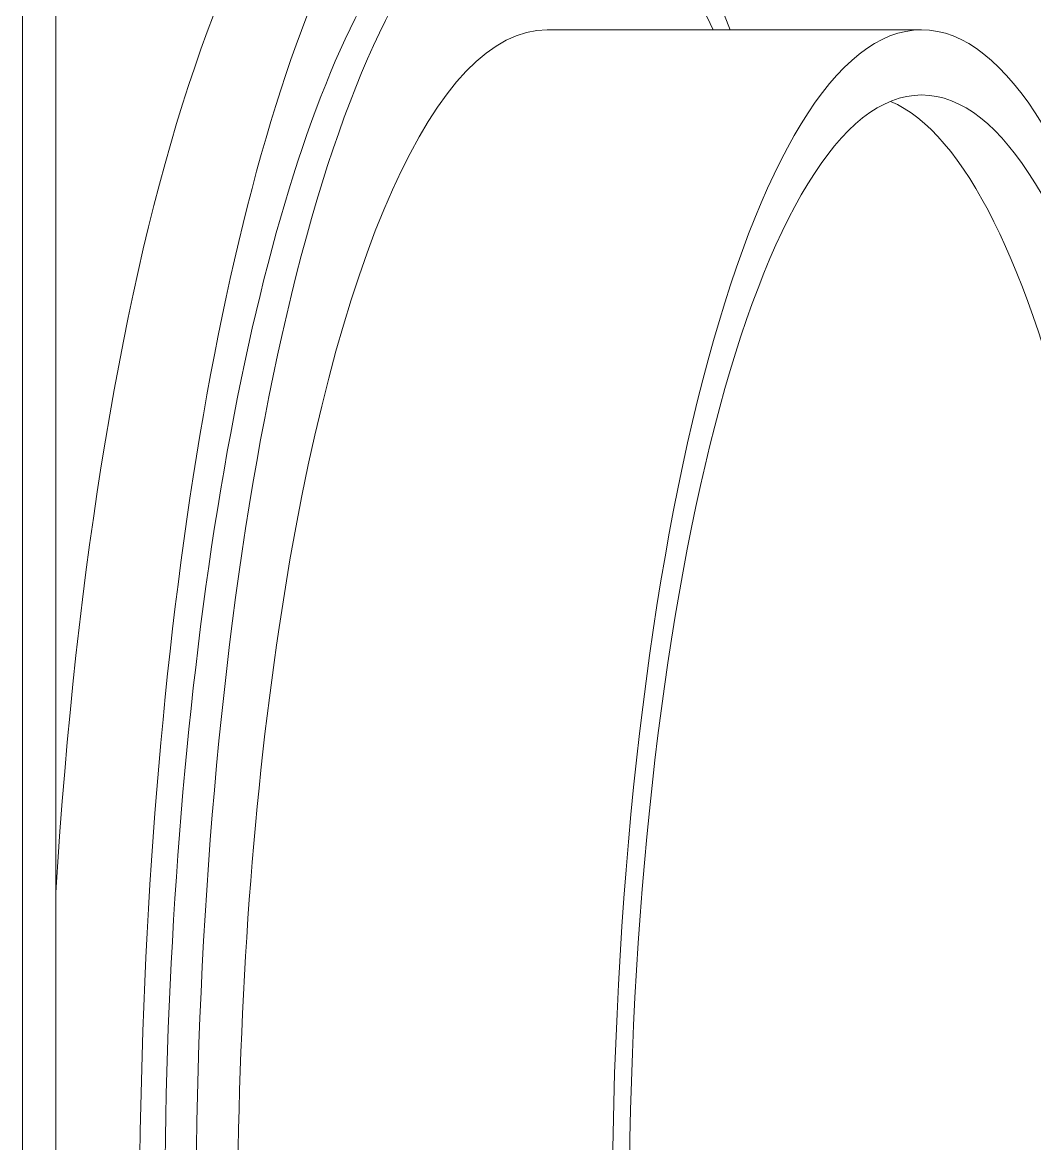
# Model space of a CAD drawing. Header units: inches. Extents: x 15 to 402, y 6 to 261.
# Drawn here: x 215.387 to 217.344, y 103.235 to 105.403 of the extents above; entities that cross this region are included whole.
import ezdxf

# ---------------------------------------------------------------- set-up
doc = ezdxf.new("R2010")
doc.units = ezdxf.units.IN
doc.header["$LTSCALE"] = 12
doc.header["$MEASUREMENT"] = 0
doc.layers.add('Visible (ANSI)', color=7, linetype='Continuous', lineweight=50)

msp = doc.modelspace()

# ---------------------------------------------------------------- linework, layer by layer
at = {"layer": 'Visible (ANSI)', "linetype": 'Continuous', "lineweight": 18}
for p, q in [((215.386752, 100.326622), (215.386752, 107.826622)), ((215.451466, 101.170372), (215.451466, 106.982872)), ((216.401527, 105.389087), (217.125971, 105.389087))]:
    msp.add_line(p, q, dxfattribs=at)
for centre, major_axis, start_param, end_param in [((216.341157, 103.076587), (0, 2.8125), 5.6776934, 8.94884126), ((216.401527, 103.076587), (0, -2.625), 2.64866739, 6.39200472), ((216.160046, 103.076587), (0, 2.8125), 0, 1.33971294), ((216.341157, 103.076587), (0, -2.625), 3.14159265, 6.28318531), ((216.401527, 103.076587), (0, -2.3125), 3.14159265, 6.28318531), ((217.005231, 103.076587), (0, -2.186419), 0.10688617, 3.03470649)]:
    msp.add_ellipse(centre, major_axis=major_axis, ratio=0.25881905, start_param=start_param, end_param=end_param, dxfattribs=at)
for major_axis in [(0, 2.3125), (0, 2.186419)]:
    msp.add_ellipse((217.125971, 103.076587), major_axis=major_axis, ratio=0.25881905, dxfattribs=at)

doc.saveas('drawing.dxf')
